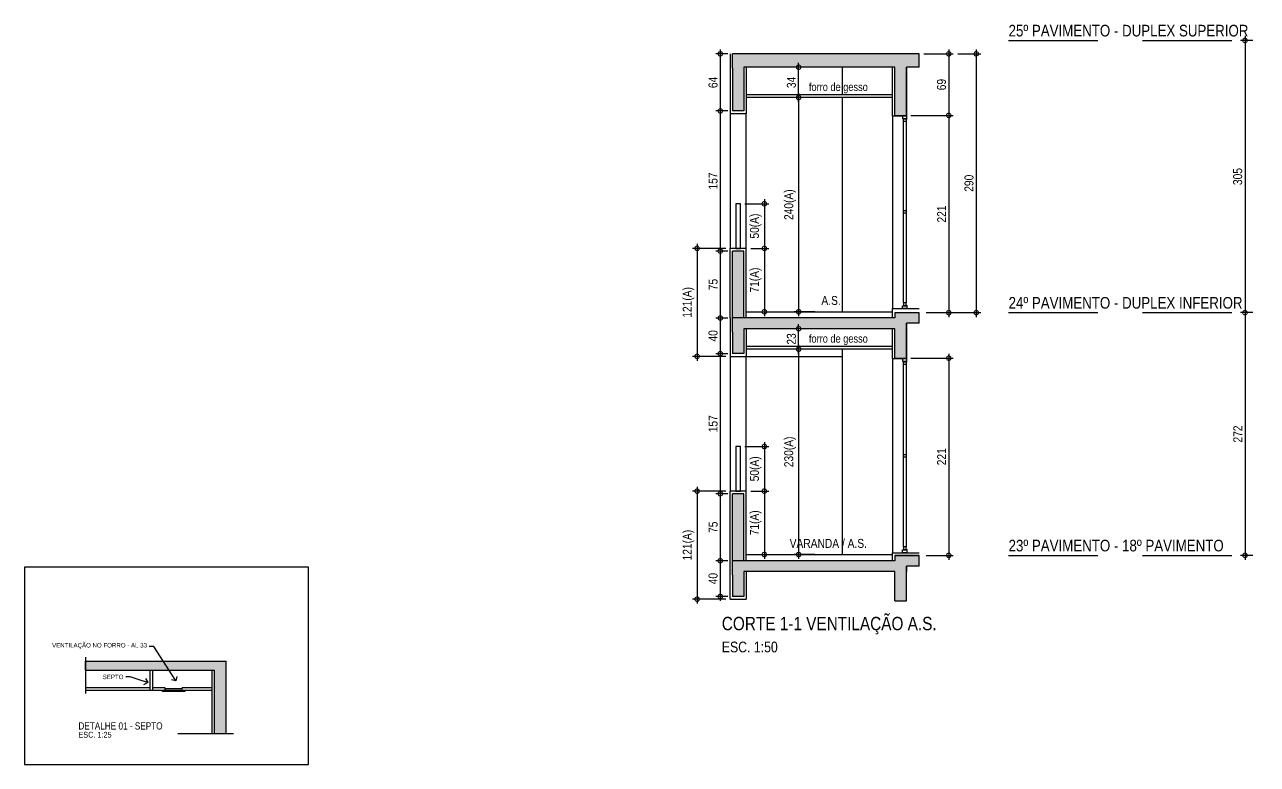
# Model space of a CAD drawing. Header units: metres. Extents: x -40 to 570, y -25 to 184.
# Drawn here: x 18.93 to 32.73, y -25.36 to -17.07 of the extents above; entities that cross this region are included whole.
import ezdxf
from ezdxf import colors
from ezdxf.entities.mleader import LeaderData, LeaderLine
from ezdxf.enums import TextEntityAlignment as Align
from ezdxf.math import Vec2, Vec3

# ---------------------------------------------------------------- set-up
doc = ezdxf.new("R2010")
doc.units = ezdxf.units.M
doc.linetypes.add('DASHEDX2', pattern=[1.5, 1, -0.5])
doc.linetypes.add('PHANTOM2', pattern=[1.25, 0.625, -0.125, 0.125, -0.125, 0.125, -0.125])
for name, color, linetype in [('AR-CAIXILHO', 1, 'Continuous'), ('ARQ-ALV ACAB', 4, 'Continuous'), ('ARQ-ALV OSSO', 5, 'Continuous'), ('ARQ-AUX', 7, 'Continuous'), ('ARQ-AUX1', 1, 'Continuous'), ('ARQ-CAX', 1, 'Continuous'), ('ARQ-DIM', 2, 'Continuous'), ('ARQ-PRJ', 7, 'DASHEDX2'), ('ARQ-SIM', 1, 'Continuous'), ('ARQ-TXT', 2, 'Continuous'), ('ES-CORTE', 2, 'Continuous')]:
    doc.layers.add(name, color=color, linetype=linetype)
doc.styles.add('Adesa', font='ARIALN.TTF')
doc.dimstyles.new('ADESA 1-0050', dxfattribs={"dimtxt": 0.1, "dimasz": 0.1, "dimexe": 0.05, "dimexo": 0.05, "dimgap": 0.03, "dimtad": 1, "dimdec": 1, "dimlfac": 100, "dimzin": 12, "dimtxsty": 'Adesa', "dimblk": 'DOTSMALL', "dimcen": 1, "dimdle": 0.05, "dimclrd": 1, "dimclre": 1, "dimclrt": 256, "dimazin": 3, "dimtm": 1e-09, "dimtfac": 1, "dimtdec": 1, "dimtmove": 1, "dimatfit": 0, "dimldrblk": 'DOTSMALL', "dimfxl": 0.8, "dimtvp": 2, "dimtolj": 1, "dimtzin": 0, "dimarcsym": 0})

# ---------------------------------------------------------------- blocks, each defined once
blk = doc.blocks.new('_DotSmall')
at = {"color": 0, "linetype": 'ByBlock', "const_width": 0.5}
blk.add_lwpolyline([(-0.0625, 0, 1), (0.0625, 0, 1)], format="xyb", close=True, dxfattribs=at)
blk = doc.blocks.new('*D642')
at = {"layer": 'Defpoints', "color": 0, "transparency": 16777216}
for p in [(28.803, -18.087, 0), (28.973, -20.297), (29.276, -20.297)]:
    blk.add_point(p, dxfattribs=at)
at = {"layer": 'ES-CORTE', "color": 1, "lineweight": -2, "transparency": 16777216}
for p, q in [((29.276, -18.037), (29.276, -20.347)), ((28.853, -18.087), (29.326, -18.087)), ((29.023, -20.297), (29.326, -20.297))]:
    blk.add_line(p, q, dxfattribs=at)
at = {"layer": 'ES-CORTE', "color": 1, "lineweight": -2, "transparency": 16777216, "xscale": 0.1, "yscale": 0.1, "zscale": 0.1}
for p, rotation in [((29.276, -18.087), 90), ((29.276, -20.297), 270)]:
    blk.add_blockref('_DotSmall', p, dxfattribs=dict(at, rotation=rotation))
at = {"layer": 'ES-CORTE', "transparency": 16777216, "insert": (29.196, -19.192), "char_height": 0.1, "attachment_point": 5, "rotation": 90, "style": 'Adesa'}
blk.add_mtext('\\A1;221', dxfattribs=at)
blk = doc.blocks.new('*D643')
at = {"layer": 'Defpoints', "color": 0, "transparency": 16777216}
for p in [(28.946, -17.397, 0), (28.803, -18.087, 0), (29.276, -18.087)]:
    blk.add_point(p, dxfattribs=at)
at = {"layer": 'ES-CORTE', "color": 1, "lineweight": -2, "transparency": 16777216}
for p, q in [((29.276, -17.347), (29.276, -18.137)), ((28.996, -17.397), (29.326, -17.397)), ((28.853, -18.087), (29.326, -18.087))]:
    blk.add_line(p, q, dxfattribs=at)
at = {"layer": 'ES-CORTE', "color": 1, "lineweight": -2, "transparency": 16777216, "xscale": 0.1, "yscale": 0.1, "zscale": 0.1}
for p, rotation in [((29.276, -17.397), 90), ((29.276, -18.087), 270)]:
    blk.add_blockref('_DotSmall', p, dxfattribs=dict(at, rotation=rotation))
at = {"layer": 'ES-CORTE', "transparency": 16777216, "insert": (29.195, -17.742), "char_height": 0.1, "attachment_point": 5, "rotation": 90, "style": 'Adesa'}
blk.add_mtext('\\A1;69', dxfattribs=at)
blk = doc.blocks.new('*U641')
at = {"color": 7, "linetype": 'ByBlock', "ltscale": 0.5}
for p, q in [((-0.01, 2.125), (-0.01, 0.065)), ((-0.04, 0.065), (-0.04, 1.07))]:
    blk.add_line(p, q, dxfattribs=at)
blk.add_lwpolyline([(-0.04, 1.1), (-0.04, 2.095)], dxfattribs=at)
at = {"layer": 'AR-CAIXILHO'}
for p, q in [((-0.05, 2.13, 0), (-0.005, 2.13, 0)), ((-0.05, 2.13, 0), (-0.005, 2.13, 0)), ((-0.045, 2.13, 0), (-0.005, 2.13, 0)), ((-0.05, 0.03, 0), (-0.005, 0.03, 0)), ((-0.05, 0.03, 0), (-0.005, 0.03, 0)), ((-0.045, 0.03, 0), (-0.005, 0.03, 0))]:
    blk.add_line(p, q, dxfattribs=at)
for points in [[(0, 2.12), (0, 2.16), (0, 2.16), (0, 2.16), (-0.05, 2.16), (-0.05, 2.16), (-0.05, 2.16), (-0.05, 2.13), (-0.05, 2.13), (-0.005, 2.13), (-0.005, 2.12), (0, 2.12), (0, 2.12), (0, 2.12)], [(0, 0.04), (0, 0), (0, 0), (0, 0), (-0.05, 0), (-0.05, 0), (-0.05, 0), (-0.05, 0.03), (-0.05, 0.03), (-0.005, 0.03), (-0.005, 0.04), (0, 0.04), (0, 0.04), (0, 0.04)]]:
    blk.add_lwpolyline(points, dxfattribs=at)
at = {"layer": 'AR-CAIXILHO', "color": 1}
for points in [[(-0.04, 2.125), (-0.01, 2.125), (-0.01, 2.095), (-0.04, 2.095)], [(-0.04, 1.1), (-0.01, 1.1), (-0.01, 1.07), (-0.04, 1.07)], [(-0.04, 0.035), (-0.01, 0.035), (-0.01, 0.065), (-0.04, 0.065)]]:
    blk.add_lwpolyline(points, close=True, dxfattribs=at)
at = {"layer": 'ARQ-CAX'}
for points in [[(-0.04, 2.125), (-0.01, 2.125)], [(-0.04, 0.035), (-0.01, 0.035)]]:
    blk.add_lwpolyline(points, dxfattribs=at)
blk = doc.blocks.new('*D644')
at = {"layer": 'Defpoints', "color": 0, "transparency": 16777216}
for p in [(29.326, -17.397, 0), (29.175, -20.297, 0), (29.584, -20.297)]:
    blk.add_point(p, dxfattribs=at)
at = {"layer": 'ES-CORTE', "color": 1, "lineweight": -2, "transparency": 16777216}
for p, q in [((29.584, -17.347), (29.584, -20.347)), ((29.376, -17.397), (29.634, -17.397)), ((29.225, -20.297), (29.634, -20.297))]:
    blk.add_line(p, q, dxfattribs=at)
at = {"layer": 'ES-CORTE', "color": 1, "lineweight": -2, "transparency": 16777216, "xscale": 0.1, "yscale": 0.1, "zscale": 0.1}
for p, rotation in [((29.584, -17.397), 90), ((29.584, -20.297), 270)]:
    blk.add_blockref('_DotSmall', p, dxfattribs=dict(at, rotation=rotation))
at = {"layer": 'ES-CORTE', "transparency": 16777216, "insert": (29.503, -18.847), "char_height": 0.1, "attachment_point": 5, "rotation": 90, "style": 'Adesa'}
blk.add_mtext('\\A1;290', dxfattribs=at)
blk = doc.blocks.new('*D651')
at = {"layer": 'ARQ-DIM', "color": 1, "lineweight": -2, "transparency": 16777216}
for p, q in [((26.778, -19.577), (26.408, -19.577)), ((26.458, -19.527), (26.458, -20.837)), ((26.778, -20.787), (26.408, -20.787))]:
    blk.add_line(p, q, dxfattribs=at)
at = {"layer": 'Defpoints', "color": 0, "transparency": 16777216}
for p in [(26.828, -19.577), (26.458, -20.787), (26.828, -20.787)]:
    blk.add_point(p, dxfattribs=at)
at = {"layer": 'ARQ-DIM', "color": 1, "lineweight": -2, "transparency": 16777216, "xscale": 0.1, "yscale": 0.1, "zscale": 0.1}
for p, rotation in [((26.458, -19.577), 90), ((26.458, -20.787), 270)]:
    blk.add_blockref('_DotSmall', p, dxfattribs=dict(at, rotation=rotation))
at = {"layer": 'ARQ-DIM', "transparency": 16777216, "insert": (26.362, -20.182), "char_height": 0.1, "attachment_point": 5, "rotation": 90, "style": 'Adesa'}
blk.add_mtext('\\A1;121(A)', dxfattribs=at)
blk = doc.blocks.new('*D652')
at = {"layer": 'ARQ-DIM', "color": 1, "lineweight": -2, "transparency": 16777216}
for p, q in [((26.718, -19.557), (26.718, -20.407)), ((26.803, -19.607), (26.668, -19.607)), ((26.803, -20.357), (26.668, -20.357))]:
    blk.add_line(p, q, dxfattribs=at)
at = {"layer": 'Defpoints', "color": 0, "transparency": 16777216}
for p in [(26.853, -19.607), (26.718, -20.357), (26.853, -20.357, 0)]:
    blk.add_point(p, dxfattribs=at)
at = {"layer": 'ARQ-DIM', "color": 1, "lineweight": -2, "transparency": 16777216, "xscale": 0.1, "yscale": 0.1, "zscale": 0.1}
for p, rotation in [((26.718, -19.607), 90), ((26.718, -20.357), 270)]:
    blk.add_blockref('_DotSmall', p, dxfattribs=dict(at, rotation=rotation))
at = {"layer": 'ARQ-DIM', "transparency": 16777216, "insert": (26.638, -19.982), "char_height": 0.1, "attachment_point": 5, "rotation": 90, "style": 'Adesa'}
blk.add_mtext('\\A1;75', dxfattribs=at)
blk = doc.blocks.new('*D645')
at = {"layer": 'ARQ-DIM', "color": 1, "lineweight": -2, "transparency": 16777216}
for p, q in [((26.803, -20.357), (26.668, -20.357)), ((26.718, -20.307), (26.718, -20.807)), ((26.803, -20.757), (26.668, -20.757))]:
    blk.add_line(p, q, dxfattribs=at)
at = {"layer": 'Defpoints', "color": 0, "transparency": 16777216}
for p in [(26.853, -20.357, 0), (26.718, -20.757), (26.853, -20.757)]:
    blk.add_point(p, dxfattribs=at)
at = {"layer": 'ARQ-DIM', "color": 1, "lineweight": -2, "transparency": 16777216, "xscale": 0.1, "yscale": 0.1, "zscale": 0.1}
for p, rotation in [((26.718, -20.357), 90), ((26.718, -20.757), 270)]:
    blk.add_blockref('_DotSmall', p, dxfattribs=dict(at, rotation=rotation))
at = {"layer": 'ARQ-DIM', "transparency": 16777216, "insert": (26.637, -20.557), "char_height": 0.1, "attachment_point": 5, "rotation": 90, "style": 'Adesa'}
blk.add_mtext('\\A1;40', dxfattribs=at)
blk = doc.blocks.new('*D646')
at = {"layer": 'ARQ-DIM', "color": 1, "lineweight": -2, "transparency": 16777216}
for p, q in [((26.803, -18.037), (26.668, -18.037)), ((26.718, -17.987), (26.718, -19.657)), ((26.803, -19.607), (26.668, -19.607))]:
    blk.add_line(p, q, dxfattribs=at)
at = {"layer": 'Defpoints', "color": 0, "transparency": 16777216}
for p in [(26.853, -18.037, 0), (26.718, -19.607), (26.853, -19.607)]:
    blk.add_point(p, dxfattribs=at)
at = {"layer": 'ARQ-DIM', "color": 1, "lineweight": -2, "transparency": 16777216, "xscale": 0.1, "yscale": 0.1, "zscale": 0.1}
for p, rotation in [((26.718, -18.037), 90), ((26.718, -19.607), 270)]:
    blk.add_blockref('_DotSmall', p, dxfattribs=dict(at, rotation=rotation))
at = {"layer": 'ARQ-DIM', "transparency": 16777216, "insert": (26.637, -18.822), "char_height": 0.1, "attachment_point": 5, "rotation": 90, "style": 'Adesa'}
blk.add_mtext('\\A1;157', dxfattribs=at)
blk = doc.blocks.new('*D647')
at = {"layer": 'ARQ-DIM', "color": 1, "lineweight": -2, "transparency": 16777216}
for p, q in [((26.718, -17.347), (26.718, -18.087)), ((26.803, -17.397), (26.668, -17.397)), ((26.803, -18.037), (26.668, -18.037))]:
    blk.add_line(p, q, dxfattribs=at)
at = {"layer": 'Defpoints', "color": 0, "transparency": 16777216}
for p in [(26.853, -17.397, 0), (26.718, -18.037), (26.853, -18.037, 0)]:
    blk.add_point(p, dxfattribs=at)
at = {"layer": 'ARQ-DIM', "color": 1, "lineweight": -2, "transparency": 16777216, "xscale": 0.1, "yscale": 0.1, "zscale": 0.1}
for p, rotation in [((26.718, -17.397), 90), ((26.718, -18.037), 270)]:
    blk.add_blockref('_DotSmall', p, dxfattribs=dict(at, rotation=rotation))
at = {"layer": 'ARQ-DIM', "transparency": 16777216, "insert": (26.637, -17.717), "char_height": 0.1, "attachment_point": 5, "rotation": 90, "style": 'Adesa'}
blk.add_mtext('\\A1;64', dxfattribs=at)
blk = doc.blocks.new('*D648')
at = {"layer": 'ARQ-DIM', "color": 1, "lineweight": -2, "transparency": 16777216}
for p, q in [((27.058, -19.577), (27.261, -19.577)), ((27.211, -19.527), (27.211, -20.337)), ((27.058, -20.287), (27.261, -20.287))]:
    blk.add_line(p, q, dxfattribs=at)
at = {"layer": 'Defpoints', "color": 0, "transparency": 16777216}
for p in [(27.008, -19.577), (27.008, -20.287, 0), (27.211, -20.287)]:
    blk.add_point(p, dxfattribs=at)
at = {"layer": 'ARQ-DIM', "color": 1, "lineweight": -2, "transparency": 16777216, "xscale": 0.1, "yscale": 0.1, "zscale": 0.1}
for p, rotation in [((27.211, -19.577), 90), ((27.211, -20.287), 270)]:
    blk.add_blockref('_DotSmall', p, dxfattribs=dict(at, rotation=rotation))
at = {"layer": 'ARQ-DIM', "transparency": 16777216, "insert": (27.115, -19.932), "char_height": 0.1, "attachment_point": 5, "rotation": 90, "style": 'Adesa'}
blk.add_mtext('\\A1;71(A)', dxfattribs=at)
blk = doc.blocks.new('*D649')
at = {"layer": 'ARQ-DIM', "color": 1, "lineweight": -2, "transparency": 16777216}
for p, q in [((27.778, -17.887), (27.545, -17.887)), ((27.595, -17.837), (27.595, -20.337)), ((27.778, -20.287), (27.545, -20.287))]:
    blk.add_line(p, q, dxfattribs=at)
at = {"layer": 'Defpoints', "color": 0, "transparency": 16777216}
for p in [(27.828, -17.887, 0), (27.595, -20.287), (27.828, -20.287, 0)]:
    blk.add_point(p, dxfattribs=at)
at = {"layer": 'ARQ-DIM', "color": 1, "lineweight": -2, "transparency": 16777216, "xscale": 0.1, "yscale": 0.1, "zscale": 0.1}
for p, rotation in [((27.595, -17.887), 90), ((27.595, -20.287), 270)]:
    blk.add_blockref('_DotSmall', p, dxfattribs=dict(at, rotation=rotation))
at = {"layer": 'ARQ-DIM', "transparency": 16777216, "insert": (27.499, -19.087), "char_height": 0.1, "attachment_point": 5, "rotation": 90, "style": 'Adesa'}
blk.add_mtext('\\A1;240(A)', dxfattribs=at)
blk = doc.blocks.new('*D650')
at = {"layer": 'ARQ-DIM', "color": 1, "lineweight": -2, "transparency": 16777216}
for p, q in [((27.595, -17.937), (27.595, -17.497)), ((28.038, -17.547), (27.545, -17.547)), ((27.611, -17.887), (27.545, -17.887))]:
    blk.add_line(p, q, dxfattribs=at)
at = {"layer": 'Defpoints', "color": 0, "transparency": 16777216}
for p in [(27.595, -17.547), (28.088, -17.547, 0), (27.661, -17.887)]:
    blk.add_point(p, dxfattribs=at)
at = {"layer": 'ARQ-DIM', "color": 1, "lineweight": -2, "transparency": 16777216, "xscale": 0.1, "yscale": 0.1, "zscale": 0.1}
for p, rotation in [((27.595, -17.547), 90), ((27.595, -17.887), 270)]:
    blk.add_blockref('_DotSmall', p, dxfattribs=dict(at, rotation=rotation))
at = {"layer": 'ARQ-DIM', "transparency": 16777216, "insert": (27.514, -17.717), "char_height": 0.1, "attachment_point": 5, "rotation": 90, "style": 'Adesa'}
blk.add_mtext('\\A1;34', dxfattribs=at)
blk = doc.blocks.new('*D673')
at = {"layer": 'ARQ-DIM', "color": 1, "lineweight": -2, "transparency": 16777216}
for p, q in [((32.681, -17.247), (32.543, -17.247)), ((32.593, -17.197), (32.593, -20.347)), ((32.681, -20.297), (32.543, -20.297))]:
    blk.add_line(p, q, dxfattribs=at)
at = {"layer": 'Defpoints', "color": 0, "transparency": 16777216}
for p in [(32.731, -17.247, 0), (32.593, -20.297), (32.731, -20.297, 0)]:
    blk.add_point(p, dxfattribs=at)
at = {"layer": 'ARQ-DIM', "color": 1, "lineweight": -2, "transparency": 16777216, "xscale": 0.1, "yscale": 0.1, "zscale": 0.1}
for p, rotation in [((32.593, -17.247), 90), ((32.593, -20.297), 270)]:
    blk.add_blockref('_DotSmall', p, dxfattribs=dict(at, rotation=rotation))
at = {"layer": 'ARQ-DIM', "transparency": 16777216, "insert": (32.511, -18.772), "char_height": 0.1, "attachment_point": 5, "rotation": 90, "style": 'Adesa'}
blk.add_mtext('\\A1;305', dxfattribs=at)
blk = doc.blocks.new('*D680')
at = {"layer": 'Defpoints', "color": 0, "transparency": 16777216}
for p in [(28.803, -20.807, 0), (28.973, -23.017), (29.276, -23.017)]:
    blk.add_point(p, dxfattribs=at)
at = {"layer": 'ES-CORTE', "color": 1, "lineweight": -2, "transparency": 16777216}
for p, q in [((28.853, -20.807), (29.326, -20.807)), ((29.276, -20.757), (29.276, -23.067)), ((29.023, -23.017), (29.326, -23.017))]:
    blk.add_line(p, q, dxfattribs=at)
at = {"layer": 'ES-CORTE', "color": 1, "lineweight": -2, "transparency": 16777216, "xscale": 0.1, "yscale": 0.1, "zscale": 0.1}
for p, rotation in [((29.276, -20.807), 90), ((29.276, -23.017), 270)]:
    blk.add_blockref('_DotSmall', p, dxfattribs=dict(at, rotation=rotation))
at = {"layer": 'ES-CORTE', "transparency": 16777216, "insert": (29.196, -21.912), "char_height": 0.1, "attachment_point": 5, "rotation": 90, "style": 'Adesa'}
blk.add_mtext('\\A1;221', dxfattribs=at)
blk = doc.blocks.new('*U679')
at = {"color": 7, "linetype": 'ByBlock', "ltscale": 0.5}
for p, q in [((-0.01, 2.14), (-0.01, 0.065)), ((-0.04, 0.065), (-0.04, 1.07))]:
    blk.add_line(p, q, dxfattribs=at)
blk.add_lwpolyline([(-0.04, 1.1), (-0.04, 2.11)], dxfattribs=at)
at = {"layer": 'AR-CAIXILHO'}
for p, q in [((-0.05, 2.145, 0), (-0.005, 2.145, 0)), ((-0.05, 2.145, 0), (-0.005, 2.145, 0)), ((-0.045, 2.145, 0), (-0.005, 2.145, 0)), ((-0.05, 0.03, 0), (-0.005, 0.03, 0)), ((-0.05, 0.03, 0), (-0.005, 0.03, 0)), ((-0.045, 0.03, 0), (-0.005, 0.03, 0))]:
    blk.add_line(p, q, dxfattribs=at)
for points in [[(0, 2.135), (0, 2.175), (0, 2.175), (0, 2.175), (-0.05, 2.175), (-0.05, 2.175), (-0.05, 2.175), (-0.05, 2.145), (-0.05, 2.145), (-0.005, 2.145), (-0.005, 2.135), (0, 2.135), (0, 2.135), (0, 2.135)], [(0, 0.04), (0, 0), (0, 0), (0, 0), (-0.05, 0), (-0.05, 0), (-0.05, 0), (-0.05, 0.03), (-0.05, 0.03), (-0.005, 0.03), (-0.005, 0.04), (0, 0.04), (0, 0.04), (0, 0.04)]]:
    blk.add_lwpolyline(points, dxfattribs=at)
at = {"layer": 'AR-CAIXILHO', "color": 1}
for points in [[(-0.04, 2.14), (-0.01, 2.14), (-0.01, 2.11), (-0.04, 2.11)], [(-0.04, 1.1), (-0.01, 1.1), (-0.01, 1.07), (-0.04, 1.07)], [(-0.04, 0.035), (-0.01, 0.035), (-0.01, 0.065), (-0.04, 0.065)]]:
    blk.add_lwpolyline(points, close=True, dxfattribs=at)
at = {"layer": 'ARQ-CAX'}
for points in [[(-0.04, 2.14), (-0.01, 2.14)], [(-0.04, 0.035), (-0.01, 0.035)]]:
    blk.add_lwpolyline(points, dxfattribs=at)
blk = doc.blocks.new('*D683')
at = {"layer": 'ARQ-DIM', "color": 1, "lineweight": -2, "transparency": 16777216}
for p, q in [((26.803, -22.327), (26.668, -22.327)), ((26.718, -22.277), (26.718, -23.127)), ((26.803, -23.077), (26.668, -23.077))]:
    blk.add_line(p, q, dxfattribs=at)
at = {"layer": 'Defpoints', "color": 0, "transparency": 16777216}
for p in [(26.853, -22.327), (26.718, -23.077), (26.853, -23.077, 0)]:
    blk.add_point(p, dxfattribs=at)
at = {"layer": 'ARQ-DIM', "color": 1, "lineweight": -2, "transparency": 16777216, "xscale": 0.1, "yscale": 0.1, "zscale": 0.1}
for p, rotation in [((26.718, -22.327), 90), ((26.718, -23.077), 270)]:
    blk.add_blockref('_DotSmall', p, dxfattribs=dict(at, rotation=rotation))
at = {"layer": 'ARQ-DIM', "transparency": 16777216, "insert": (26.638, -22.702), "char_height": 0.1, "attachment_point": 5, "rotation": 90, "style": 'Adesa'}
blk.add_mtext('\\A1;75', dxfattribs=at)
blk = doc.blocks.new('*D684')
at = {"layer": 'ARQ-DIM', "color": 1, "lineweight": -2, "transparency": 16777216}
for p, q in [((26.803, -20.757), (26.668, -20.757)), ((26.718, -20.707), (26.718, -22.377)), ((26.803, -22.327), (26.668, -22.327))]:
    blk.add_line(p, q, dxfattribs=at)
at = {"layer": 'Defpoints', "color": 0, "transparency": 16777216}
for p in [(26.853, -20.757, 0), (26.718, -22.327), (26.853, -22.327)]:
    blk.add_point(p, dxfattribs=at)
at = {"layer": 'ARQ-DIM', "color": 1, "lineweight": -2, "transparency": 16777216, "xscale": 0.1, "yscale": 0.1, "zscale": 0.1}
for p, rotation in [((26.718, -20.757), 90), ((26.718, -22.327), 270)]:
    blk.add_blockref('_DotSmall', p, dxfattribs=dict(at, rotation=rotation))
at = {"layer": 'ARQ-DIM', "transparency": 16777216, "insert": (26.637, -21.542), "char_height": 0.1, "attachment_point": 5, "rotation": 90, "style": 'Adesa'}
blk.add_mtext('\\A1;157', dxfattribs=at)
blk = doc.blocks.new('*D681')
at = {"layer": 'ARQ-DIM', "color": 1, "lineweight": -2, "transparency": 16777216}
for p, q in [((26.803, -20.357), (26.668, -20.357)), ((26.718, -20.307), (26.718, -20.807)), ((26.803, -20.757), (26.668, -20.757))]:
    blk.add_line(p, q, dxfattribs=at)
at = {"layer": 'Defpoints', "color": 0, "transparency": 16777216}
for p in [(26.853, -20.357, 0), (26.718, -20.757), (26.853, -20.757, 0)]:
    blk.add_point(p, dxfattribs=at)
at = {"layer": 'ARQ-DIM', "color": 1, "lineweight": -2, "transparency": 16777216, "xscale": 0.1, "yscale": 0.1, "zscale": 0.1}
for p, rotation in [((26.718, -20.357), 90), ((26.718, -20.757), 270)]:
    blk.add_blockref('_DotSmall', p, dxfattribs=dict(at, rotation=rotation))
at = {"layer": 'ARQ-DIM', "transparency": 16777216, "insert": (26.637, -20.557), "char_height": 0.1, "attachment_point": 5, "rotation": 90, "style": 'Adesa'}
blk.add_mtext('\\A1;40', dxfattribs=at)
blk = doc.blocks.new('*D685')
at = {"layer": 'ARQ-DIM', "color": 1, "lineweight": -2, "transparency": 16777216}
for p, q in [((27.058, -22.297), (27.261, -22.297)), ((27.211, -22.247), (27.211, -23.057)), ((27.058, -23.007), (27.261, -23.007))]:
    blk.add_line(p, q, dxfattribs=at)
at = {"layer": 'Defpoints', "color": 0, "transparency": 16777216}
for p in [(27.008, -22.297), (27.008, -23.007, 0), (27.211, -23.007)]:
    blk.add_point(p, dxfattribs=at)
at = {"layer": 'ARQ-DIM', "color": 1, "lineweight": -2, "transparency": 16777216, "xscale": 0.1, "yscale": 0.1, "zscale": 0.1}
for p, rotation in [((27.211, -22.297), 90), ((27.211, -23.007), 270)]:
    blk.add_blockref('_DotSmall', p, dxfattribs=dict(at, rotation=rotation))
at = {"layer": 'ARQ-DIM', "transparency": 16777216, "insert": (27.115, -22.652), "char_height": 0.1, "attachment_point": 5, "rotation": 90, "style": 'Adesa'}
blk.add_mtext('\\A1;71(A)', dxfattribs=at)
blk = doc.blocks.new('*D686')
at = {"layer": 'ARQ-DIM', "color": 1, "lineweight": -2, "transparency": 16777216}
for p, q in [((27.595, -20.657), (27.595, -23.057)), ((27.778, -20.707), (27.545, -20.707)), ((27.778, -23.007), (27.545, -23.007))]:
    blk.add_line(p, q, dxfattribs=at)
at = {"layer": 'Defpoints', "color": 0, "transparency": 16777216}
for p in [(27.828, -20.707, 0), (27.595, -23.007), (27.828, -23.007, 0)]:
    blk.add_point(p, dxfattribs=at)
at = {"layer": 'ARQ-DIM', "color": 1, "lineweight": -2, "transparency": 16777216, "xscale": 0.1, "yscale": 0.1, "zscale": 0.1}
for p, rotation in [((27.595, -20.707), 90), ((27.595, -23.007), 270)]:
    blk.add_blockref('_DotSmall', p, dxfattribs=dict(at, rotation=rotation))
at = {"layer": 'ARQ-DIM', "transparency": 16777216, "insert": (27.499, -21.857), "char_height": 0.1, "attachment_point": 5, "rotation": 90, "style": 'Adesa'}
blk.add_mtext('\\A1;230(A)', dxfattribs=at)
blk = doc.blocks.new('*D682')
at = {"layer": 'ARQ-DIM', "color": 1, "lineweight": -2, "transparency": 16777216}
for p, q in [((27.595, -20.757), (27.595, -20.427)), ((27.611, -20.477), (27.545, -20.477)), ((27.611, -20.707), (27.545, -20.707))]:
    blk.add_line(p, q, dxfattribs=at)
at = {"layer": 'Defpoints', "color": 0, "transparency": 16777216}
for p in [(27.595, -20.477), (27.661, -20.477, 0), (27.661, -20.707)]:
    blk.add_point(p, dxfattribs=at)
at = {"layer": 'ARQ-DIM', "color": 1, "lineweight": -2, "transparency": 16777216, "xscale": 0.1, "yscale": 0.1, "zscale": 0.1}
for p, rotation in [((27.595, -20.477), 90), ((27.595, -20.707), 270)]:
    blk.add_blockref('_DotSmall', p, dxfattribs=dict(at, rotation=rotation))
at = {"layer": 'ARQ-DIM', "transparency": 16777216, "insert": (27.514, -20.592), "char_height": 0.1, "attachment_point": 5, "rotation": 90, "style": 'Adesa'}
blk.add_mtext('\\A1;23', dxfattribs=at)
blk = doc.blocks.new('*D688')
at = {"layer": 'ARQ-DIM', "color": 1, "lineweight": -2, "transparency": 16777216}
for p, q in [((26.718, -23.027), (26.718, -23.527)), ((26.803, -23.077), (26.668, -23.077)), ((26.803, -23.477), (26.668, -23.477))]:
    blk.add_line(p, q, dxfattribs=at)
at = {"layer": 'Defpoints', "color": 0, "transparency": 16777216}
for p in [(26.853, -23.077, 0), (26.718, -23.477), (26.853, -23.477)]:
    blk.add_point(p, dxfattribs=at)
at = {"layer": 'ARQ-DIM', "color": 1, "lineweight": -2, "transparency": 16777216, "xscale": 0.1, "yscale": 0.1, "zscale": 0.1}
for p, rotation in [((26.718, -23.077), 90), ((26.718, -23.477), 270)]:
    blk.add_blockref('_DotSmall', p, dxfattribs=dict(at, rotation=rotation))
at = {"layer": 'ARQ-DIM', "transparency": 16777216, "insert": (26.637, -23.277), "char_height": 0.1, "attachment_point": 5, "rotation": 90, "style": 'Adesa'}
blk.add_mtext('\\A1;40', dxfattribs=at)
blk = doc.blocks.new('*D687')
at = {"layer": 'ARQ-DIM', "color": 1, "lineweight": -2, "transparency": 16777216}
for p, q in [((26.718, -23.027), (26.718, -23.527)), ((26.803, -23.077), (26.668, -23.077)), ((26.803, -23.477), (26.668, -23.477))]:
    blk.add_line(p, q, dxfattribs=at)
at = {"layer": 'Defpoints', "color": 0, "transparency": 16777216}
for p in [(26.853, -23.077, 0), (26.718, -23.477), (26.853, -23.477, 0)]:
    blk.add_point(p, dxfattribs=at)
at = {"layer": 'ARQ-DIM', "color": 1, "lineweight": -2, "transparency": 16777216, "xscale": 0.1, "yscale": 0.1, "zscale": 0.1}
for p, rotation in [((26.718, -23.077), 90), ((26.718, -23.477), 270)]:
    blk.add_blockref('_DotSmall', p, dxfattribs=dict(at, rotation=rotation))
at = {"layer": 'ARQ-DIM', "transparency": 16777216, "insert": (26.637, -23.277), "char_height": 0.1, "attachment_point": 5, "rotation": 90, "style": 'Adesa'}
blk.add_mtext('\\A1;40', dxfattribs=at)
blk = doc.blocks.new('*D689')
at = {"layer": 'ARQ-DIM', "color": 1, "lineweight": -2, "transparency": 16777216}
for p, q in [((26.778, -22.297), (26.408, -22.297)), ((26.458, -22.247), (26.458, -23.557)), ((26.778, -23.507), (26.408, -23.507))]:
    blk.add_line(p, q, dxfattribs=at)
at = {"layer": 'Defpoints', "color": 0, "transparency": 16777216}
for p in [(26.828, -22.297), (26.458, -23.507), (26.828, -23.507)]:
    blk.add_point(p, dxfattribs=at)
at = {"layer": 'ARQ-DIM', "color": 1, "lineweight": -2, "transparency": 16777216, "xscale": 0.1, "yscale": 0.1, "zscale": 0.1}
for p, rotation in [((26.458, -22.297), 90), ((26.458, -23.507), 270)]:
    blk.add_blockref('_DotSmall', p, dxfattribs=dict(at, rotation=rotation))
at = {"layer": 'ARQ-DIM', "transparency": 16777216, "insert": (26.362, -22.902), "char_height": 0.1, "attachment_point": 5, "rotation": 90, "style": 'Adesa'}
blk.add_mtext('\\A1;121(A)', dxfattribs=at)
blk = doc.blocks.new('*D690')
at = {"layer": 'ARQ-DIM', "color": 1, "lineweight": -2, "transparency": 16777216}
for p, q in [((32.593, -20.247), (32.593, -23.067)), ((32.681, -20.297), (32.543, -20.297)), ((32.681, -23.017), (32.543, -23.017))]:
    blk.add_line(p, q, dxfattribs=at)
at = {"layer": 'Defpoints', "color": 0, "transparency": 16777216}
for p in [(32.731, -20.297, 0), (32.593, -23.017), (32.731, -23.017, 0)]:
    blk.add_point(p, dxfattribs=at)
at = {"layer": 'ARQ-DIM', "color": 1, "lineweight": -2, "transparency": 16777216, "xscale": 0.1, "yscale": 0.1, "zscale": 0.1}
for p, rotation in [((32.593, -20.297), 90), ((32.593, -23.017), 270)]:
    blk.add_blockref('_DotSmall', p, dxfattribs=dict(at, rotation=rotation))
at = {"layer": 'ARQ-DIM', "transparency": 16777216, "insert": (32.512, -21.657), "char_height": 0.1, "attachment_point": 5, "rotation": 90, "style": 'Adesa'}
blk.add_mtext('\\A1;272', dxfattribs=at)
blk = doc.blocks.new('*D723')
at = {"layer": 'ARQ-DIM', "color": 1, "lineweight": -2, "transparency": 16777216}
for p, q in [((27.211, -19.027), (27.211, -19.627)), ((26.993, -19.077), (27.261, -19.077)), ((27.058, -19.577), (27.261, -19.577))]:
    blk.add_line(p, q, dxfattribs=at)
at = {"layer": 'Defpoints', "color": 0, "transparency": 16777216}
for p in [(26.943, -19.077), (27.008, -19.577), (27.211, -19.577)]:
    blk.add_point(p, dxfattribs=at)
at = {"layer": 'ARQ-DIM', "color": 1, "lineweight": -2, "transparency": 16777216, "xscale": 0.1, "yscale": 0.1, "zscale": 0.1}
for p, rotation in [((27.211, -19.077), 90), ((27.211, -19.577), 270)]:
    blk.add_blockref('_DotSmall', p, dxfattribs=dict(at, rotation=rotation))
at = {"layer": 'ARQ-DIM', "transparency": 16777216, "insert": (27.115, -19.327), "char_height": 0.1, "attachment_point": 5, "rotation": 90, "style": 'Adesa'}
blk.add_mtext('\\A1;50(A)', dxfattribs=at)
blk = doc.blocks.new('*D724')
at = {"layer": 'ARQ-DIM', "color": 1, "lineweight": -2, "transparency": 16777216}
for p, q in [((26.993, -21.797), (27.261, -21.797)), ((27.211, -21.747), (27.211, -22.347)), ((27.058, -22.297), (27.261, -22.297))]:
    blk.add_line(p, q, dxfattribs=at)
at = {"layer": 'Defpoints', "color": 0, "transparency": 16777216}
for p in [(26.943, -21.797), (27.008, -22.297), (27.211, -22.297)]:
    blk.add_point(p, dxfattribs=at)
at = {"layer": 'ARQ-DIM', "color": 1, "lineweight": -2, "transparency": 16777216, "xscale": 0.1, "yscale": 0.1, "zscale": 0.1}
for p, rotation in [((27.211, -21.797), 90), ((27.211, -22.297), 270)]:
    blk.add_blockref('_DotSmall', p, dxfattribs=dict(at, rotation=rotation))
at = {"layer": 'ARQ-DIM', "transparency": 16777216, "insert": (27.115, -22.047), "char_height": 0.1, "attachment_point": 5, "rotation": 90, "style": 'Adesa'}
blk.add_mtext('\\A1;50(A)', dxfattribs=at)
blk = doc.blocks.new('_Open90')
at = {"color": 0, "linetype": 'ByBlock', "lineweight": -2}
for p, q in [((0, 0), (-1, 0)), ((-0.5, 0.5), (0, 0)), ((0, 0), (-0.5, -0.5))]:
    blk.add_line(p, q, dxfattribs=at)

msp = doc.modelspace()

# ---------------------------------------------------------------- hatches: boundary and pattern name
h = msp.add_hatch(color=8)
h.dxf.hatch_style = 1
h.paths.add_polyline_path([(28.6726, -17.5465), (28.6726, -18.0865), (28.8026, -18.0865), (28.8026, -17.5465), (28.9461, -17.5465), (28.9461, -17.3965), (26.8526, -17.3965), (26.8526, -17.5565), (26.8526, -18.0365), (26.9826, -18.0365), (26.9826, -17.5465)])
h = msp.add_hatch(color=8)
h.dxf.hatch_style = 1
h.paths.add_polyline_path([(26.8526, -20.3565), (26.9826, -20.3565), (26.9826, -19.6065), (26.8526, -19.6065)])
h = msp.add_hatch(color=8)
h.dxf.hatch_style = 1
h.paths.add_polyline_path([(28.8026, -20.4165), (28.9461, -20.4165), (28.9461, -20.2965), (28.6726, -20.2965), (28.6726, -20.3565), (26.8526, -20.3565), (26.8526, -20.5165), (26.8526, -20.7565), (26.9826, -20.7565), (26.9826, -20.4765), (28.6726, -20.4765), (28.6726, -20.8065), (28.8026, -20.8065)])
h = msp.add_hatch(color=8)
h.dxf.hatch_style = 1
h.paths.add_polyline_path([(26.8526, -23.0765), (26.9826, -23.0765), (26.9826, -22.3265), (26.8526, -22.3265)])
h = msp.add_hatch(color=8)
h.dxf.hatch_style = 1
h.paths.add_polyline_path([(28.8026, -23.1365), (28.9461, -23.1365), (28.9461, -23.0165), (28.6726, -23.0165), (28.6726, -23.0765), (26.8526, -23.0765), (26.8526, -23.2365), (26.8526, -23.4765), (26.9826, -23.4765), (26.9826, -23.1965), (28.6726, -23.1965), (28.6726, -23.5265), (28.8026, -23.5265)])
at = {"layer": 'ARQ-CAX'}
h = msp.add_hatch(color=8, dxfattribs=at)
h.dxf.hatch_style = 1
h.paths.add_polyline_path([(21.1833, -24.2013), (19.6109, -24.2013), (19.6109, -24.3013), (21.0533, -24.3013), (21.0533, -25.0126), (21.1833, -25.0126)])

# ---------------------------------------------------------------- linework, layer by layer
at = {"color": 8, "elevation": 0}
for points in [[(28.9461, -17.5465), (28.9461, -17.3965)], [(28.9461, -20.4165), (28.9461, -20.2965)], [(28.9461, -23.1365), (28.9461, -23.0165)], [(28.9461, -23.1365), (28.9461, -23.0165)]]:
    msp.add_lwpolyline(points, dxfattribs=at)
at = {"color": 3, "linetype": 'PHANTOM2'}
for points in [[(19.6109, -24.1564), (19.6109, -24.5661)], [(20.6424, -25.0126), (21.3197, -25.0126)]]:
    msp.add_lwpolyline(points, dxfattribs=at)
at = {"layer": 'ARQ-ALV ACAB'}
for p, q in [((26.8275, -17.3965, 0), (26.8275, -18.0665, 0)), ((27.0076, -17.5465, 0), (27.0076, -18.0665, 0)), ((28.6476, -18.0915, 0), (28.6476, -17.5465, 0)), ((28.8076, -18.0915, 0), (28.8076, -17.5465, 0)), ((28.6476, -18.0915, 0), (28.8076, -18.0915, 0)), ((26.8275, -20.3565, 0), (26.8275, -19.5765)), ((27.0076, -20.3565, 0), (27.0076, -19.5765, 0)), ((28.6476, -20.2515, 0), (28.9461, -20.2515, 0)), ((28.6476, -20.3565, 0), (28.6476, -20.2515, 0)), ((26.8275, -20.3565, 0), (26.8275, -20.7865)), ((28.8076, -20.8115, 0), (28.8076, -20.4165, 0)), ((27.0076, -20.4765, 0), (27.0076, -20.7865, 0)), ((28.6476, -20.8115, 0), (28.6476, -20.4765, 0)), ((28.6476, -20.8115, 0), (28.8076, -20.8115, 0)), ((26.8275, -23.5065, 0), (26.8275, -22.2965, 0)), ((27.0076, -23.0765, 0), (27.0076, -22.2965, 0)), ((28.6476, -22.9865, 0), (28.9461, -22.9865, 0)), ((28.6476, -23.0765, 0), (28.6476, -22.9865, 0)), ((27.0076, -23.1965, 0), (27.0076, -23.5065, 0)), ((21.2133, -24.2013), (21.2133, -24.2013)), ((21.0283, -25.0126), (21.0283, -24.3013))]:
    msp.add_line(p, q, dxfattribs=at)
at = {"layer": 'ARQ-ALV ACAB', "elevation": 0}
for points in [[(26.8275, -18.0665), (27.0076, -18.0665)], [(27.0076, -20.2865), (28.6476, -20.2865)], [(26.8275, -20.7865), (27.0076, -20.7865)], [(27.0076, -22.2965), (26.8275, -22.2965)], [(27.0076, -23.0065), (28.6476, -23.0065)], [(26.8275, -23.5065), (27.0076, -23.5065)]]:
    msp.add_lwpolyline(points, dxfattribs=at)
at = {"layer": 'ARQ-ALV ACAB'}
for points in [[(27.0076, -19.5765), (26.8275, -19.5765)], [(26.8275, -20.7865), (27.0076, -20.7865)]]:
    msp.add_lwpolyline(points, dxfattribs=at)
at = {"layer": 'ARQ-AUX', "elevation": 0}
for points in [[(26.8275, -18.0665), (26.8275, -19.5765)], [(27.0076, -19.5765), (27.0076, -18.0665)], [(28.6476, -18.0915), (28.6476, -20.2515)], [(26.8275, -20.7865), (26.8275, -22.2965)], [(27.0076, -22.2965), (27.0076, -20.7865)], [(28.6476, -20.8115), (28.6476, -22.9865)]]:
    msp.add_lwpolyline(points, dxfattribs=at)
at = {"layer": 'ARQ-AUX1'}
for p, q in [((28.0876, -17.8565, 0), (28.0876, -17.5465, 0)), ((28.0876, -20.2865, 0), (28.0876, -17.8865, 0)), ((28.0876, -23.0065, 0), (28.0876, -20.7065, 0)), ((20.3333, -24.5313), (20.3333, -24.3013)), ((20.3633, -24.5313), (20.3633, -24.3013)), ((20.3333, -24.5013), (19.6109, -24.5013)), ((21.0283, -24.5313), (19.6109, -24.5313)), ((20.5033, -24.5013), (20.3633, -24.5013)), ((20.5033, -24.5313), (20.5033, -24.5013)), ((21.0283, -24.5013), (20.6933, -24.5013)), ((20.6933, -24.5313), (20.6933, -24.5013))]:
    msp.add_line(p, q, dxfattribs=at)
at = {"layer": 'ARQ-AUX1', "elevation": 0}
for points in [[(28.6476, -17.8565), (27.0076, -17.8565)], [(28.6476, -17.8865), (27.0076, -17.8865)], [(28.6476, -20.6765), (27.0076, -20.6765)], [(28.6476, -20.7065), (27.0076, -20.7065)], [(27.0076, -20.7865), (28.0876, -20.7865)]]:
    msp.add_lwpolyline(points, dxfattribs=at)
for points in [[(26.9425, -19.0765), (26.8925, -19.0765), (26.8925, -19.5765), (26.9425, -19.5765)], [(26.9425, -21.7965), (26.8925, -21.7965), (26.8925, -22.2965), (26.9425, -22.2965)]]:
    msp.add_lwpolyline(points, close=True, dxfattribs=at)
at = {"layer": 'ARQ-CAX'}
for points in [[(22.1077, -23.1498), (18.9286, -23.1498), (18.9286, -25.3585), (22.1077, -25.3585)], [(20.4733, -24.5313), (20.7233, -24.5313), (20.7233, -24.5413), (20.4733, -24.5413)], [(20.5033, -24.5313), (20.6933, -24.5313), (20.6933, -24.5113), (20.5033, -24.5113)]]:
    msp.add_lwpolyline(points, close=True, dxfattribs=at)
at = {"layer": 'ARQ-CAX', "color": 8}
msp.add_lwpolyline([(19.6109, -24.3013), (19.6109, -24.2013)], dxfattribs=at)
at = {"layer": 'ARQ-PRJ', "elevation": 0}
for points in [[(29.9458, -17.2465), (32.7311, -17.2465)], [(29.9458, -23.0165), (32.7311, -23.0165)]]:
    msp.add_lwpolyline(points, dxfattribs=at)
at = {"layer": 'ARQ-PRJ'}
msp.add_lwpolyline([(29.9458, -20.2965), (32.7311, -20.2965)], dxfattribs=at)
at = {"layer": 'ES-CORTE'}
for p, q in [((26.8526, -17.5565, 0), (26.8526, -18.0365, 0)), ((26.9826, -17.5465, 0), (26.9826, -18.0365, 0)), ((28.6726, -18.0865, 0), (28.6726, -17.5465, 0)), ((28.8026, -18.0865, 0), (28.8026, -17.5465, 0)), ((28.6726, -18.0865, 0), (28.8026, -18.0865, 0)), ((26.8526, -20.3565, 0), (26.8526, -19.6065)), ((26.9826, -20.3565, 0), (26.9826, -19.6065, 0)), ((28.6726, -20.2965, 0), (28.9461, -20.2965, 0)), ((28.9461, -20.4165, 0), (28.8026, -20.4165, 0)), ((28.8026, -20.8065, 0), (28.8026, -20.4165, 0)), ((26.8526, -20.5165, 0), (26.8526, -20.7565)), ((26.9826, -20.4765, 0), (26.9826, -20.7565, 0)), ((28.6726, -20.8065, 0), (28.6726, -20.4765, 0)), ((28.6726, -20.8065, 0), (28.8026, -20.8065, 0)), ((28.6726, -20.8065, 0), (28.8026, -20.8065, 0)), ((26.8526, -23.0765, 0), (26.8526, -22.3265, 0)), ((26.9826, -23.0765, 0), (26.9826, -22.3265, 0)), ((28.6726, -23.0165, 0), (28.9461, -23.0165, 0)), ((28.9461, -23.0165, 0), (28.6726, -23.0165, 0)), ((28.9461, -23.1365, 0), (28.8026, -23.1365, 0)), ((28.9461, -23.1365, 0), (28.8026, -23.1365, 0)), ((28.9461, -23.1365, 0), (28.8026, -23.1365, 0)), ((28.8026, -23.5265, 0), (28.8026, -23.1365, 0)), ((26.8526, -23.2365, 0), (26.8526, -23.4765, 0)), ((26.9826, -23.1965, 0), (26.9826, -23.4765, 0)), ((28.6726, -23.5265, 0), (28.6726, -23.1965, 0)), ((28.6726, -23.5265, 0), (28.8026, -23.5265, 0)), ((28.6726, -23.5265, 0), (28.8026, -23.5265, 0)), ((19.6109, -24.2013), (21.1833, -24.2013)), ((21.1833, -25.0126), (21.1833, -24.2013)), ((19.6109, -24.3013), (21.0533, -24.3013)), ((21.0533, -25.0126), (21.0533, -24.3013)), ((21.0533, -25.0126), (21.1833, -25.0126))]:
    msp.add_line(p, q, dxfattribs=at)
at = {"layer": 'ES-CORTE', "elevation": 0}
for points in [[(26.8526, -17.5565), (26.8526, -17.3965)], [(28.9461, -17.3965), (26.8526, -17.3965)], [(28.6726, -17.5465), (26.9826, -17.5465)], [(28.9461, -17.5465), (28.8026, -17.5465)], [(26.9826, -18.0365), (26.8526, -18.0365)], [(28.6726, -20.2965), (28.6726, -20.3565), (26.8526, -20.3565)], [(26.8526, -20.5165), (26.8526, -20.3565)], [(28.8026, -20.4165), (28.8026, -20.4765)], [(28.6726, -20.4765), (26.9826, -20.4765)], [(26.9826, -20.7565), (26.8526, -20.7565)], [(26.9826, -22.3265), (26.8526, -22.3265)], [(28.6726, -23.0165), (28.6726, -23.0765), (26.8526, -23.0765)], [(28.6726, -23.0165), (28.6726, -23.0765), (26.8526, -23.0765)], [(26.8526, -23.2365), (26.8526, -23.0765)], [(26.8526, -23.2365), (26.8526, -23.0765)], [(26.8526, -23.2365), (26.8526, -23.0765)], [(28.8026, -23.1365), (28.8026, -23.1965)], [(28.8026, -23.1365), (28.8026, -23.1965)], [(28.8026, -23.1365), (28.8026, -23.1965)], [(28.6726, -23.1965), (26.9826, -23.1965)], [(28.6726, -23.1965), (26.9826, -23.1965)], [(28.6726, -23.1965), (26.9826, -23.1965)], [(26.9826, -23.4765), (26.8526, -23.4765)], [(26.9826, -23.4765), (26.8526, -23.4765)]]:
    msp.add_lwpolyline(points, dxfattribs=at)
at = {"layer": 'ES-CORTE'}
for points in [[(26.9826, -19.6065), (26.8526, -19.6065)], [(26.9826, -20.7565), (26.8526, -20.7565)]]:
    msp.add_lwpolyline(points, dxfattribs=at)

# ---------------------------------------------------------------- block references
at = {"layer": 'ARQ-ALV OSSO'}
for name, p in [('*U641', (28.8076, -20.2515, 0)), ('*U679', (28.8076, -22.9865, 0))]:
    msp.add_blockref(name, p, dxfattribs=at)

# ---------------------------------------------------------------- texts
at = {"layer": 'ARQ-TXT', "ltscale": 0.5, "style": 'Adesa'}
for s, height, p in [('25º PAVIMENTO - DUPLEX SUPERIOR', 0.13, (29.9458, -17.2019, 0)), ('24º PAVIMENTO - DUPLEX INFERIOR', 0.13, (29.9458, -20.2519)), ('23º PAVIMENTO - 18º PAVIMENTO', 0.13, (29.9458, -22.9719, 0)), ('CORTE 1-1 VENTILAÇÃO A.S.', 0.15, (26.7346, -23.8555)), ('ESC. 1:50', 0.12, (26.7346, -24.1033)), ('DETALHE 01 - SEPTO', 0.08, (19.531, -24.968))]:
    msp.add_text(s, height=height, dxfattribs=at).set_placement(p)
at = {"layer": 'ARQ-TXT', "style": 'Adesa'}
for s, height, p in [('forro de gesso', 0.09, (28.0398, -17.779, 0)), ('A.S.', 0.1, (27.9582, -20.1605, 0)), ('forro de gesso', 0.09, (28.0398, -20.599, 0)), ('VARANDA / A.S.', 0.1, (27.9273, -22.8805, 0))]:
    msp.add_text(s, height=height, dxfattribs=at).set_placement(p, align=Align.MIDDLE)
msp.add_text('ESC. 1:25', height=0.065, dxfattribs=at).set_placement((19.531, -25.0592))

# ---------------------------------------------------------------- dimensions: what is measured, and where the dimension line sits
at = {"layer": 'ARQ-DIM'}
for base, p1, p2, picture, middle in [((32.5926, -20.2965, 0), (32.7311, -17.2465, 0), (32.7311, -20.2965), '*D673', (32.5115, -18.7715, 0)), ((26.7184, -18.0365), (26.8526, -17.3965, 0), (26.8526, -18.0365, 0), '*D647', (26.6373, -17.7165)), ((27.5947, -17.5465), (27.6611, -17.8865), (28.0876, -17.5465, 0), '*D650', (27.5137, -17.7165)), ((26.7184, -19.6065), (26.8526, -18.0365, 0), (26.8526, -19.6065), '*D646', (26.6373, -18.8215)), ((26.7184, -20.3565), (26.8526, -19.6065), (26.8526, -20.3565, 0), '*D652', (26.6375, -19.9815)), ((32.5926, -23.0165, 0), (32.7311, -20.2965), (32.7311, -23.0165, 0), '*D690', (32.5123, -21.6565, 0)), ((26.7184, -20.7565), (26.8526, -20.3565, 0), (26.8526, -20.7565), '*D645', (26.6373, -20.5565)), ((26.7184, -20.7565, 0), (26.8526, -20.3565, 0), (26.8526, -20.7565, 0), '*D681', (26.6373, -20.5565, 0)), ((27.5947, -20.4765, 0), (27.6611, -20.7065, 0), (27.6611, -20.4765, 0), '*D682', (27.5137, -20.5915, 0)), ((26.7184, -22.3265, 0), (26.8526, -20.7565, 0), (26.8526, -22.3265, 0), '*D684', (26.6373, -21.5415, 0)), ((26.7184, -23.0765, 0), (26.8526, -22.3265, 0), (26.8526, -23.0765, 0), '*D683', (26.6375, -22.7015, 0)), ((26.7184, -23.4765, 0), (26.8526, -23.0765, 0), (26.8526, -23.4765, 0), '*D688', (26.6373, -23.2765, 0)), ((26.7184, -23.4765, 0), (26.8526, -23.0765, 0), (26.8526, -23.4765, 0), '*D687', (26.6373, -23.2765, 0))]:
    dim = msp.add_linear_dim(base=base, p1=p1, p2=p2, angle=90, dimstyle='ADESA 1-0050', dxfattribs=at)
    dim.commit()
    dim.dimension.update_dxf_attribs({"geometry": picture, "text_midpoint": middle})
for base, p1, p2, picture, middle in [((27.5947, -20.2865), (27.8276, -17.8865, 0), (27.8276, -20.2865, 0), '*D649', (27.4992, -19.0865)), ((27.2106, -19.5765, 0), (26.9425, -19.0765, 0), (27.0076, -19.5765, 0), '*D723', (27.1151, -19.3265, 0)), ((26.4576, -20.7865), (26.8275, -19.5765), (26.8275, -20.7865), '*D651', (26.3621, -20.1815)), ((27.2106, -20.2865), (27.0076, -19.5765), (27.0076, -20.2865, 0), '*D648', (27.1151, -19.9315)), ((27.5947, -23.0065, 0), (27.8276, -20.7065, 0), (27.8276, -23.0065, 0), '*D686', (27.4992, -21.8565, 0)), ((27.2106, -22.2965, 0), (26.9425, -21.7965, 0), (27.0076, -22.2965, 0), '*D724', (27.1151, -22.0465, 0)), ((26.4576, -23.5065, 0), (26.8275, -22.2965, 0), (26.8275, -23.5065, 0), '*D689', (26.3621, -22.9015, 0)), ((27.2106, -23.0065, 0), (27.0076, -22.2965, 0), (27.0076, -23.0065, 0), '*D685', (27.1151, -22.6515, 0))]:
    dim = msp.add_linear_dim(base=base, p1=p1, p2=p2, angle=90, text='<>(A)', dimstyle='ADESA 1-0050', dxfattribs=at)
    dim.commit()
    dim.dimension.update_dxf_attribs({"geometry": picture, "text_midpoint": middle})
at = {"layer": 'ES-CORTE'}
for base, p1, p2, picture, middle in [((29.2763, -18.0865, 0), (28.9461, -17.3965, 0), (28.8026, -18.0865, 0), '*D643', (29.1953, -17.7415, 0)), ((29.5837, -20.2965), (29.3263, -17.3965, 0), (29.1748, -20.2965, 0), '*D644', (29.5027, -18.8465)), ((29.2763, -20.2965, 0), (28.8026, -18.0865, 0), (28.9733, -20.2965, 0), '*D642', (29.1961, -19.1915, 0)), ((29.2763, -23.0165, 0), (28.8026, -20.8065, 0), (28.9733, -23.0165, 0), '*D680', (29.1961, -21.9115, 0))]:
    dim = msp.add_linear_dim(base=base, p1=p1, p2=p2, angle=90, dimstyle='ADESA 1-0050', dxfattribs=at)
    dim.commit()
    dim.dimension.update_dxf_attribs({"geometry": picture, "text_midpoint": middle})

# ---------------------------------------------------------------- leaders
at = {"layer": 'ARQ-SIM'}
ml = msp.add_multileader_mtext('Standard', dxfattribs=at)
ml.set_content('VENTILAÇÃO NO FORRO - AL 33', color=2, style='Adesa')
ml.set_leader_properties(color=256)
ml.set_arrow_properties(name='OPEN90')
ml.build(insert=Vec2(0, 0))
ml.multileader.update_dxf_attribs({"text_left_attachment_type": 2, "text_right_attachment_type": 2, "dogleg_length": 0.2, "arrow_head_size": 0.075})
ctx = ml.context
ctx.base_point, ctx.char_height, ctx.arrow_head_size, ctx.landing_gap_size, ctx.plane_origin = Vec3(19.3882, -24.0366), 0.05, 0.075, 0.025, Vec3(20.623, -24.4243)
ctx.left_attachment, ctx.right_attachment, ctx.text_align_type = 2, 2, 2
notes = []
notes.append((ctx, [(0, (1, 1, 0), (20.3732, -24.0366), (-1, 0), 0.05, [(0, [(20.623, -24.4243)], 0, [])])]))
ctx.mtext.insert, ctx.mtext.width, ctx.mtext.alignment, ctx.mtext.flow_direction = Vec3(20.2982, -23.9988), 0.907758, 3, 5
ml = msp.add_multileader_mtext('Standard', dxfattribs=at)
ml.set_content('SEPTO', color=2, style='Adesa')
ml.set_leader_properties(color=256)
ml.set_arrow_properties(name='OPEN90')
ml.build(insert=Vec2(0, 0))
ml.multileader.update_dxf_attribs({"text_left_attachment_type": 2, "text_right_attachment_type": 2, "dogleg_length": 0.2, "arrow_head_size": 0.075})
ctx = ml.context
ctx.base_point, ctx.char_height, ctx.arrow_head_size, ctx.landing_gap_size, ctx.plane_origin = Vec3(19.8208, -24.3794), 0.05, 0.075, 0.025, Vec3(20.3597, -24.7671)
ctx.left_attachment, ctx.right_attachment, ctx.text_align_type = 2, 2, 2
notes.append((ctx, [(0, (1, 1, 0), (20.11, -24.3794), (-1, 0), 0.05, [(0, [(20.306, -24.4419)], 0, [])])]))
ctx.mtext.insert, ctx.mtext.alignment, ctx.mtext.flow_direction = Vec3(20.035, -24.3535), 3, 5
for ctx, leaders in notes:
    for number, flags, end, landing, length, lines in leaders:
        leader = LeaderData()
        leader.index, (leader.has_last_leader_line, leader.has_dogleg_vector, leader.attachment_direction) = number, flags
        leader.last_leader_point, leader.dogleg_vector, leader.dogleg_length = Vec3(end), Vec3(landing), length
        for number, points, colour, breaks in lines:
            line = LeaderLine()
            line.index, line.vertices, line.color, line.breaks = number, Vec3.list(points), colors.encode_raw_color(colour), breaks
            leader.lines.append(line)
        ctx.leaders.append(leader)

doc.saveas('drawing.dxf')
